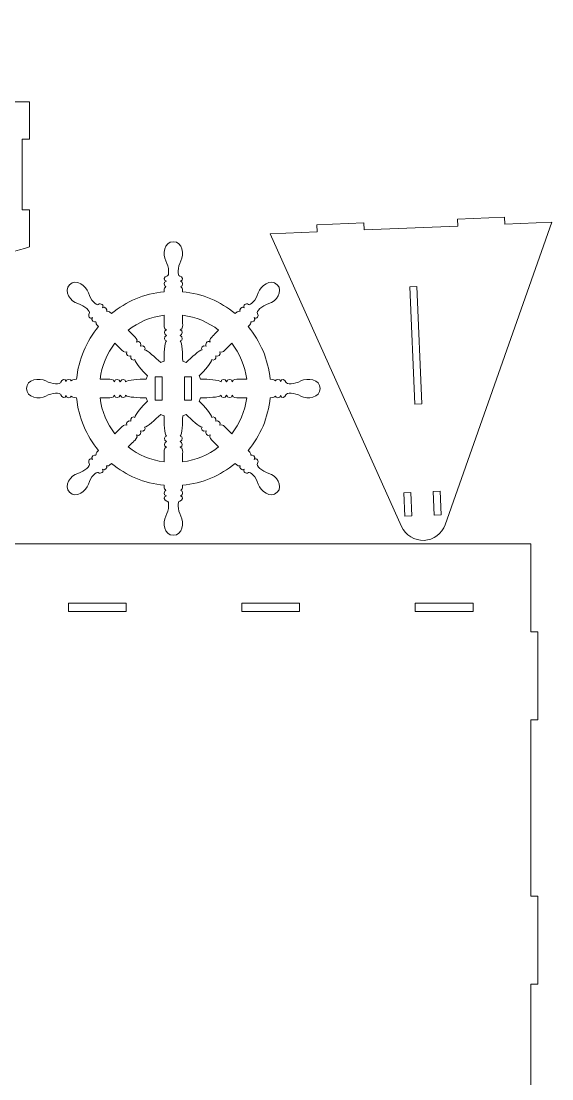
# Model space of a CAD drawing. Header units: millimetres. Extents: x -2923 to 2923, y -1165 to 1165.
# Drawn here: x 419 to 870, y -210 to 690 of the extents above; entities that cross this region are included whole.
import ezdxf

# ---------------------------------------------------------------- set-up
doc = ezdxf.new("R2010")
doc.units = ezdxf.units.MM
doc.header["$MEASUREMENT"] = 0
doc.layers.add('Camada 1', color=7, linetype='Continuous')

msp = doc.modelspace()

# ---------------------------------------------------------------- linework, layer by layer
at = {"layer": 'Camada 1', "color": 230, "lineweight": 9}
for points, knots in [([(-1281.5512, -208.6582), (-1281.5512, -208.6582), (-52.6882, -208.6582), (-52.6882, -208.6582), (-52.6882, -208.6582), (-50.813, -200.3227), (-48.9409, -192.0942), (-47.0715, -183.9712), (-47.0715, -183.9712), (-47.0715, -183.9712), (-52.7428, -182.6397), (-52.7428, -182.6397), (-52.7428, -182.6397), (-52.7428, -182.6397), (-43.6004, -143.6985), (-43.6004, -143.6985), (-43.6004, -143.6985), (-43.6004, -143.6985), (-37.9363, -145.0283), (-37.9363, -145.0283), (-37.9363, -145.0283), (-33.9067, -128.1833), (-29.8864, -111.8202), (-25.8713, -95.9232), (-25.8713, -95.9232), (-25.8713, -95.9232), (-31.5248, -94.46), (-31.5248, -94.46), (-31.5248, -94.46), (-31.5248, -94.46), (-21.5026, -55.7359), (-21.5026, -55.7359), (-21.5026, -55.7359), (-21.5026, -55.7359), (-15.8561, -57.1973), (-15.8561, -57.1973), (-15.8561, -57.1973), (-11.4046, -40.3968), (-6.9551, -24.1548), (-2.5019, -8.4498), (-2.5019, -8.4498), (-2.5019, -8.4498), (-8.1262, -6.8057), (-8.1262, -6.8057), (-8.1262, -6.8057), (-8.1262, -6.8057), (3.0967, 31.5876), (3.0967, 31.5876), (3.0967, 31.5876), (3.0967, 31.5876), (8.7138, 29.9456), (8.7138, 29.9456), (8.7138, 29.9456), (13.7465, 46.6557), (18.79, 62.7059), (23.8523, 78.1272), (23.8523, 78.1272), (23.8523, 78.1272), (18.2798, 80.0291), (18.2798, 80.0291), (18.2798, 80.0291), (18.2798, 80.0291), (31.2001, 117.8849), (31.2001, 117.8849), (31.2001, 117.8849), (31.2001, 117.8849), (36.7644, 115.9859), (36.7644, 115.9859), (36.7644, 115.9859), (42.6266, 132.5115), (48.523, 148.2407), (54.4659, 163.2203), (54.4659, 163.2203), (54.4659, 163.2203), (48.9945, 165.5052), (48.9945, 165.5052), (48.9945, 165.5052), (48.9945, 165.5052), (64.4085, 202.416), (64.4085, 202.416), (64.4085, 202.416), (64.4085, 202.416), (69.8671, 200.1365), (69.8671, 200.1365), (69.8671, 200.1365), (76.951, 216.2588), (84.1138, 231.4026), (91.3757, 245.6437), (91.3757, 245.6437), (91.3757, 245.6437), (86.1254, 248.5139), (86.1254, 248.5139), (86.1254, 248.5139), (86.1254, 248.5139), (105.3121, 283.6119), (105.3121, 283.6119), (105.3121, 283.6119), (105.3121, 283.6119), (110.5345, 280.757), (110.5345, 280.757), (110.5345, 280.757), (119.4877, 296.058), (128.6094, 310.1501), (137.9344, 323.1652), (137.9344, 323.1652), (137.9344, 323.1652), (137.7357, 322.9129), (137.7357, 322.9129), (137.7357, 322.9129), (137.7357, 322.9129), (133.0217, 326.6247), (133.0217, 326.6247), (133.0217, 326.6247), (133.0217, 326.6247), (157.7674, 358.0517), (157.7674, 358.0517), (157.7674, 358.0517), (157.7674, 358.0517), (162.422, 354.3866), (162.422, 354.3866), (162.422, 354.3866), (173.7523, 367.5426), (185.4011, 379.3832), (197.4239, 390.1184), (197.4239, 390.1184), (197.4239, 390.1184), (193.8074, 394.7), (193.8074, 394.7), (193.8074, 394.7), (193.8074, 394.7), (225.2045, 419.4835), (225.2045, 419.4835), (225.2045, 419.4835), (225.2045, 419.4835), (228.6953, 415.0611), (228.6953, 415.0611), (228.6953, 415.0611), (242.4147, 424.8085), (256.626, 433.4714), (271.3995, 441.3148), (271.3995, 441.3148), (271.3995, 441.3148), (269.1646, 446.0793), (269.1646, 446.0793), (269.1646, 446.0793), (269.1646, 446.0793), (305.3783, 463.0667), (305.3783, 463.0667), (305.3783, 463.0667), (305.3783, 463.0667), (307.517, 458.5073), (307.517, 458.5073), (307.517, 458.5073), (322.628, 464.9665), (338.3108, 470.861), (354.6283, 476.4267), (354.6283, 476.4267), (354.6283, 476.4267), (353.2236, 480.8784), (353.2236, 480.8784), (353.2236, 480.8784), (353.2236, 480.8784), (391.3697, 492.9149), (391.3697, 492.9149), (391.3697, 492.9149), (391.3697, 492.9149), (392.7363, 488.5836), (392.7363, 488.5836), (392.7363, 488.5836), (403.3999, 491.7888), (414.3222, 494.9369), (425.5178, 498.0831), (425.5178, 498.0831), (425.5178, 498.0831), (425.5178, 529.8202), (425.5178, 529.8202), (425.5178, 529.8202), (425.5178, 529.8202), (419.5178, 529.8202), (419.5178, 529.8202), (419.5178, 529.8202), (419.5178, 529.8202), (419.5178, 589.8202), (419.5178, 589.8202), (419.5178, 589.8202), (419.5178, 589.8202), (425.5178, 589.8202), (425.5178, 589.8202), (425.5178, 589.8202), (425.5178, 589.8202), (425.5178, 621.5575), (425.5178, 621.5575), (425.5178, 621.5575), (425.5178, 621.5575), (375.5178, 621.5575), (375.5178, 621.5575), (375.5178, 621.5575), (375.5178, 621.5575), (375.5178, 630.5575), (375.5178, 630.5575), (375.5178, 630.5575), (375.5178, 630.5575), (325.5178, 630.5575), (325.5178, 630.5575), (325.5178, 630.5575), (325.5178, 630.5575), (325.5178, 621.5575), (325.5178, 621.5575), (325.5178, 621.5575), (325.5178, 621.5575), (231.837, 621.5575), (231.837, 621.5575), (231.837, 621.5575), (231.837, 621.5575), (231.837, 630.5575), (231.837, 630.5575), (231.837, 630.5575), (231.837, 630.5575), (181.837, 630.5575), (181.837, 630.5575), (181.837, 630.5575), (181.837, 630.5575), (181.837, 621.5575), (181.837, 621.5575), (181.837, 621.5575), (181.837, 621.5575), (88.1561, 621.5575), (88.1561, 621.5575), (88.1561, 621.5575), (88.1561, 621.5575), (88.1561, 630.5575), (88.1561, 630.5575), (88.1561, 630.5575), (88.1561, 630.5575), (38.1561, 630.5575), (38.1561, 630.5575), (38.1561, 630.5575), (38.1561, 630.5575), (38.1561, 621.5575), (38.1561, 621.5575), (38.1561, 621.5575), (38.1561, 621.5575), (-11.8439, 621.557), (-11.8439, 621.557), (-11.8439, 621.557), (-11.8441, 577.3947), (-47.6449, 541.5942), (-91.8072, 541.5942), (-91.8072, 541.5942), (-91.8072, 541.5942), (-370.3802, 541.5942), (-370.3802, 541.5942), (-370.3802, 541.5942), (-370.3802, 541.5942), (-370.3802, 454.612), (-370.3802, 454.612), (-370.3802, 454.612), (-370.3802, 454.612), (-861.4472, 454.612), (-861.4472, 454.612), (-861.4472, 454.612), (-861.4472, 454.612), (-861.4472, 488.7603), (-861.4472, 488.7603), (-861.4472, 488.7603), (-884.8878, 488.7603), (-907.3683, 498.072), (-923.9432, 514.647), (-923.9432, 514.647), (-940.5182, 531.222), (-949.83, 553.7025), (-949.83, 577.1431), (-949.83, 577.1431), (-949.83, 577.1431), (-984.2142, 577.1431), (-984.2142, 577.1431), (-984.2142, 577.1431), (-984.2142, 577.1431), (-984.2142, 611.342), (-984.2142, 611.342), (-984.2142, 611.342), (-984.2142, 629.9071), (-991.5892, 647.7119), (-1004.7167, 660.8394), (-1004.7167, 660.8394), (-1017.8443, 673.967), (-1035.649, 681.3419), (-1054.2142, 681.342), (-1054.2142, 681.342), (-1054.2142, 681.342), (-1104.2142, 681.342), (-1104.2142, 681.342), (-1104.2142, 681.342), (-1104.2142, 681.342), (-1104.2142, 690.342), (-1104.2142, 690.342), (-1104.2142, 690.342), (-1104.2142, 690.342), (-1154.2142, 690.342), (-1154.2142, 690.342), (-1154.2142, 690.342), (-1154.2142, 690.342), (-1154.2142, 681.342), (-1154.2142, 681.342), (-1154.2142, 681.342), (-1154.2142, 681.342), (-1209.3482, 681.342), (-1209.3482, 681.342), (-1209.3482, 681.342), (-1209.3482, 681.342), (-1209.3482, 690.342), (-1209.3482, 690.342), (-1209.3482, 690.342), (-1209.3482, 690.342), (-1259.3482, 690.342), (-1259.3482, 690.342), (-1259.3482, 690.342), (-1259.3482, 690.342), (-1259.3482, 681.342), (-1259.3482, 681.342), (-1259.3482, 681.342), (-1259.3482, 681.342), (-1314.4822, 681.342), (-1314.4822, 681.342), (-1314.4822, 681.342), (-1314.4822, 681.342), (-1314.4822, 690.342), (-1314.4822, 690.342), (-1314.4822, 690.342), (-1314.4822, 690.342), (-1364.4822, 690.342), (-1364.4822, 690.342), (-1364.4822, 690.342), (-1364.4822, 690.342), (-1364.4822, 681.342), (-1364.4822, 681.342), (-1364.4822, 681.342), (-1364.4822, 681.342), (-1414.4822, 681.342), (-1414.4822, 681.342), (-1414.4822, 681.342), (-1414.4822, 681.342), (-1403.4046, 607.1753), (-1403.4046, 607.1753), (-1403.4046, 607.1753), (-1403.4046, 607.1753), (-1397.4704, 608.0616), (-1397.4704, 608.0616), (-1397.4704, 608.0616), (-1397.4704, 608.0616), (-1386.3929, 533.8949), (-1386.3929, 533.8949), (-1386.3929, 533.8949), (-1386.3929, 533.8949), (-1392.327, 533.0086), (-1392.327, 533.0086), (-1392.327, 533.0086), (-1392.327, 533.0086), (-1370.1719, 384.6753), (-1370.1719, 384.6753), (-1370.1719, 384.6753), (-1370.1719, 384.6753), (-1364.2377, 385.5616), (-1364.2377, 385.5616), (-1364.2377, 385.5616), (-1364.2377, 385.5616), (-1353.1601, 311.3949), (-1353.1601, 311.3949), (-1353.1601, 311.3949), (-1353.1601, 311.3949), (-1359.0943, 310.5086), (-1359.0943, 310.5086), (-1359.0943, 310.5086), (-1359.0943, 310.5086), (-1336.9391, 162.1752), (-1336.9391, 162.1752), (-1336.9391, 162.1752), (-1336.9391, 162.1752), (-1331.0049, 163.0616), (-1331.0049, 163.0616), (-1331.0049, 163.0616), (-1331.0049, 163.0616), (-1319.9274, 88.8949), (-1319.9274, 88.8949), (-1319.9274, 88.8949), (-1319.9274, 88.8949), (-1325.8615, 88.0085), (-1325.8615, 88.0085), (-1325.8615, 88.0085), (-1325.8615, 88.0085), (-1303.7064, -60.3248), (-1303.7064, -60.3248), (-1303.7064, -60.3248), (-1303.7064, -60.3248), (-1297.7722, -59.4385), (-1297.7722, -59.4385), (-1297.7722, -59.4385), (-1297.7722, -59.4385), (-1286.6946, -133.6051), (-1286.6946, -133.6051), (-1286.6946, -133.6051), (-1286.6946, -133.6051), (-1292.6288, -134.4915), (-1292.6288, -134.4915), (-1292.6288, -134.4915), (-1292.6288, -134.4915), (-1281.5512, -208.6582), (-1281.5512, -208.6582)], [0, 0, 0, 0, 0.00970874, 0.00970874, 0.00970874, 0.00970874, 0.01941748, 0.01941748, 0.01941748, 0.01941748, 0.02912621, 0.02912621, 0.02912621, 0.02912621, 0.03883495, 0.03883495, 0.03883495, 0.03883495, 0.04854369, 0.04854369, 0.04854369, 0.04854369, 0.05825243, 0.05825243, 0.05825243, 0.05825243, 0.06796117, 0.06796117, 0.06796117, 0.06796117, 0.0776699, 0.0776699, 0.0776699, 0.0776699, 0.08737864, 0.08737864, 0.08737864, 0.08737864, 0.09708738, 0.09708738, 0.09708738, 0.09708738, 0.10679612, 0.10679612, 0.10679612, 0.10679612, 0.11650485, 0.11650485, 0.11650485, 0.11650485, 0.12621359, 0.12621359, 0.12621359, 0.12621359, 0.13592233, 0.13592233, 0.13592233, 0.13592233, 0.14563107, 0.14563107, 0.14563107, 0.14563107, 0.15533981, 0.15533981, 0.15533981, 0.15533981, 0.16504854, 0.16504854, 0.16504854, 0.16504854, 0.17475728, 0.17475728, 0.17475728, 0.17475728, 0.18446602, 0.18446602, 0.18446602, 0.18446602, 0.19417476, 0.19417476, 0.19417476, 0.19417476, 0.2038835, 0.2038835, 0.2038835, 0.2038835, 0.21359223, 0.21359223, 0.21359223, 0.21359223, 0.22330097, 0.22330097, 0.22330097, 0.22330097, 0.23300971, 0.23300971, 0.23300971, 0.23300971, 0.24271845, 0.24271845, 0.24271845, 0.24271845, 0.25242718, 0.25242718, 0.25242718, 0.25242718, 0.26213592, 0.26213592, 0.26213592, 0.26213592, 0.27184466, 0.27184466, 0.27184466, 0.27184466, 0.2815534, 0.2815534, 0.2815534, 0.2815534, 0.29126214, 0.29126214, 0.29126214, 0.29126214, 0.30097087, 0.30097087, 0.30097087, 0.30097087, 0.31067961, 0.31067961, 0.31067961, 0.31067961, 0.32038835, 0.32038835, 0.32038835, 0.32038835, 0.33009709, 0.33009709, 0.33009709, 0.33009709, 0.33980583, 0.33980583, 0.33980583, 0.33980583, 0.34951456, 0.34951456, 0.34951456, 0.34951456, 0.3592233, 0.3592233, 0.3592233, 0.3592233, 0.36893204, 0.36893204, 0.36893204, 0.36893204, 0.37864078, 0.37864078, 0.37864078, 0.37864078, 0.38834951, 0.38834951, 0.38834951, 0.38834951, 0.39805825, 0.39805825, 0.39805825, 0.39805825, 0.40776699, 0.40776699, 0.40776699, 0.40776699, 0.41747573, 0.41747573, 0.41747573, 0.41747573, 0.42718447, 0.42718447, 0.42718447, 0.42718447, 0.4368932, 0.4368932, 0.4368932, 0.4368932, 0.44660194, 0.44660194, 0.44660194, 0.44660194, 0.45631068, 0.45631068, 0.45631068, 0.45631068, 0.46601942, 0.46601942, 0.46601942, 0.46601942, 0.47572816, 0.47572816, 0.47572816, 0.47572816, 0.48543689, 0.48543689, 0.48543689, 0.48543689, 0.49514563, 0.49514563, 0.49514563, 0.49514563, 0.50485437, 0.50485437, 0.50485437, 0.50485437, 0.51456311, 0.51456311, 0.51456311, 0.51456311, 0.52427184, 0.52427184, 0.52427184, 0.52427184, 0.53398058, 0.53398058, 0.53398058, 0.53398058, 0.54368932, 0.54368932, 0.54368932, 0.54368932, 0.55339806, 0.55339806, 0.55339806, 0.55339806, 0.5631068, 0.5631068, 0.5631068, 0.5631068, 0.57281553, 0.57281553, 0.57281553, 0.57281553, 0.58252427, 0.58252427, 0.58252427, 0.58252427, 0.59223301, 0.59223301, 0.59223301, 0.59223301, 0.60194175, 0.60194175, 0.60194175, 0.60194175, 0.61165049, 0.61165049, 0.61165049, 0.61165049, 0.62135922, 0.62135922, 0.62135922, 0.62135922, 0.63106796, 0.63106796, 0.63106796, 0.63106796, 0.6407767, 0.6407767, 0.6407767, 0.6407767, 0.65048544, 0.65048544, 0.65048544, 0.65048544, 0.66019417, 0.66019417, 0.66019417, 0.66019417, 0.66990291, 0.66990291, 0.66990291, 0.66990291, 0.67961165, 0.67961165, 0.67961165, 0.67961165, 0.68932039, 0.68932039, 0.68932039, 0.68932039, 0.69902913, 0.69902913, 0.69902913, 0.69902913, 0.70873786, 0.70873786, 0.70873786, 0.70873786, 0.7184466, 0.7184466, 0.7184466, 0.7184466, 0.72815534, 0.72815534, 0.72815534, 0.72815534, 0.73786408, 0.73786408, 0.73786408, 0.73786408, 0.74757282, 0.74757282, 0.74757282, 0.74757282, 0.75728155, 0.75728155, 0.75728155, 0.75728155, 0.76699029, 0.76699029, 0.76699029, 0.76699029, 0.77669903, 0.77669903, 0.77669903, 0.77669903, 0.78640777, 0.78640777, 0.78640777, 0.78640777, 0.7961165, 0.7961165, 0.7961165, 0.7961165, 0.80582524, 0.80582524, 0.80582524, 0.80582524, 0.81553398, 0.81553398, 0.81553398, 0.81553398, 0.82524272, 0.82524272, 0.82524272, 0.82524272, 0.83495146, 0.83495146, 0.83495146, 0.83495146, 0.84466019, 0.84466019, 0.84466019, 0.84466019, 0.85436893, 0.85436893, 0.85436893, 0.85436893, 0.86407767, 0.86407767, 0.86407767, 0.86407767, 0.87378641, 0.87378641, 0.87378641, 0.87378641, 0.88349515, 0.88349515, 0.88349515, 0.88349515, 0.89320388, 0.89320388, 0.89320388, 0.89320388, 0.90291262, 0.90291262, 0.90291262, 0.90291262, 0.91262136, 0.91262136, 0.91262136, 0.91262136, 0.9223301, 0.9223301, 0.9223301, 0.9223301, 0.93203883, 0.93203883, 0.93203883, 0.93203883, 0.94174757, 0.94174757, 0.94174757, 0.94174757, 0.95145631, 0.95145631, 0.95145631, 0.95145631, 0.96116505, 0.96116505, 0.96116505, 0.96116505, 0.97087379, 0.97087379, 0.97087379, 0.97087379, 0.98058252, 0.98058252, 0.98058252, 0.98058252, 1, 1, 1, 1]), ([(630.4888, 509.2399), (630.4888, 509.2399), (742.3815, 260.1033), (742.3815, 260.1033), (742.3815, 260.1033), (745.732, 252.6431), (753.287, 247.9744), (761.458, 248.3146), (761.458, 248.3146), (769.6291, 248.6549), (776.7697, 253.9355), (779.4884, 261.6485), (779.4884, 261.6485), (779.4884, 261.6485), (870.281, 519.2252), (870.281, 519.2252), (870.281, 519.2252), (870.281, 519.2252), (830.3156, 517.561), (830.3156, 517.561), (830.3156, 517.561), (830.3156, 517.561), (830.066, 523.5558), (830.066, 523.5558), (830.066, 523.5558), (830.066, 523.5558), (790.1006, 521.8916), (790.1006, 521.8916), (790.1006, 521.8916), (790.1006, 521.8916), (790.3503, 515.8968), (790.3503, 515.8968), (790.3503, 515.8968), (790.3503, 515.8968), (710.4195, 512.5684), (710.4195, 512.5684), (710.4195, 512.5684), (710.4195, 512.5684), (710.1699, 518.5632), (710.1699, 518.5632), (710.1699, 518.5632), (710.1699, 518.5632), (670.2045, 516.899), (670.2045, 516.899), (670.2045, 516.899), (670.2045, 516.899), (670.4542, 510.9041), (670.4542, 510.9041), (670.4542, 510.9041), (670.4542, 510.9041), (630.4888, 509.2399), (630.4888, 509.2399)], [0, 0, 0, 0, 0.07142857, 0.07142857, 0.07142857, 0.07142857, 0.14285714, 0.14285714, 0.14285714, 0.14285714, 0.21428571, 0.21428571, 0.21428571, 0.21428571, 0.28571429, 0.28571429, 0.28571429, 0.28571429, 0.35714286, 0.35714286, 0.35714286, 0.35714286, 0.42857143, 0.42857143, 0.42857143, 0.42857143, 0.5, 0.5, 0.5, 0.5, 0.57142857, 0.57142857, 0.57142857, 0.57142857, 0.64285714, 0.64285714, 0.64285714, 0.64285714, 0.71428571, 0.71428571, 0.71428571, 0.71428571, 0.78571429, 0.78571429, 0.78571429, 0.78571429, 0.85714286, 0.85714286, 0.85714286, 0.85714286, 1, 1, 1, 1]), ([(656.7421, 384.0205), (651.2917, 381.0476), (644.1734, 380.8482), (643.8622, 383.0303), (643.8622, 383.0303), (643.5307, 385.3428), (639.7329, 386.4978), (639.402, 383.5254), (639.402, 383.5254), (639.2378, 386.3318), (634.9448, 385.5064), (634.9448, 384.0205), (634.9448, 384.0205), (633.5559, 384.9042), (634.1862, 385.3046), (630.4359, 385.4439), (630.4359, 385.4439), (628.8369, 402.3871), (622.1358, 417.8419), (611.8789, 430.2512), (611.8789, 430.2512), (614.4319, 433.0004), (613.7017, 432.8368), (614.0581, 434.4447), (614.0581, 434.4447), (615.109, 433.3931), (618.7284, 435.8449), (616.8609, 437.9456), (616.8609, 437.9456), (619.1972, 436.0787), (621.0646, 439.5814), (619.6632, 441.4487), (619.6632, 441.4487), (618.3409, 443.212), (623.517, 448.106), (629.4701, 449.8555), (629.4701, 449.8555), (635.4257, 451.6074), (642.0805, 460.3652), (636.4766, 465.9685), (636.4766, 465.9685), (630.8715, 471.5742), (622.1143, 464.9175), (620.3636, 458.9644), (620.3636, 458.9644), (618.6117, 453.0094), (613.7184, 447.8334), (611.9569, 449.155), (611.9569, 449.155), (610.0883, 450.5577), (606.5857, 448.688), (608.4536, 446.3528), (608.4536, 446.3528), (606.3518, 448.2214), (603.9001, 444.6009), (604.9516, 443.5512), (604.9516, 443.5512), (603.3443, 443.1947), (603.5085, 443.9243), (600.7587, 441.3732), (600.7587, 441.3732), (588.3489, 451.6288), (572.894, 458.33), (555.9521, 459.9296), (555.9521, 459.9296), (555.8116, 463.6804), (555.4117, 463.0478), (554.5286, 464.4368), (554.5286, 464.4368), (556.0145, 464.4368), (556.8399, 468.7297), (554.0323, 468.8963), (554.0323, 468.8963), (557.0047, 469.2248), (555.8485, 473.025), (553.5372, 473.354), (553.5372, 473.354), (551.3556, 473.6653), (551.5556, 480.7854), (554.5286, 486.2334), (554.5286, 486.2334), (557.501, 491.6837), (556.0145, 502.582), (548.088, 502.582), (548.088, 502.582), (540.1623, 502.582), (538.6758, 491.6837), (541.6488, 486.2334), (541.6488, 486.2334), (544.6205, 480.7854), (544.8199, 473.6653), (542.639, 473.354), (542.639, 473.354), (540.3271, 473.025), (539.1715, 469.2248), (542.1439, 468.8963), (542.1439, 468.8963), (539.3374, 468.7297), (540.1623, 464.4368), (541.6488, 464.4368), (541.6488, 464.4368), (540.7651, 463.0478), (540.364, 463.6804), (540.2247, 459.9296), (540.2247, 459.9296), (523.2828, 458.33), (507.8279, 451.6288), (495.4187, 441.3732), (495.4187, 441.3732), (492.6683, 443.9243), (492.8313, 443.1947), (491.2252, 443.5512), (491.2252, 443.5512), (492.2767, 444.6009), (489.8238, 448.2214), (487.7237, 446.3528), (487.7237, 446.3528), (489.5905, 448.688), (486.0873, 450.5577), (484.2199, 449.155), (484.2199, 449.155), (482.4578, 447.8334), (477.5645, 453.0094), (475.8132, 458.9644), (475.8132, 458.9644), (474.0619, 464.9175), (465.3047, 471.5742), (459.7008, 465.9685), (459.7008, 465.9685), (454.0957, 460.3652), (460.7511, 451.6074), (466.706, 449.8555), (466.706, 449.8555), (472.6604, 448.106), (477.8347, 443.212), (476.5136, 441.4487), (476.5136, 441.4487), (475.1122, 439.5814), (476.9801, 436.0787), (479.3159, 437.9456), (479.3159, 437.9456), (477.4472, 435.8449), (481.0666, 433.3931), (482.1187, 434.4447), (482.1187, 434.4447), (482.4751, 432.8368), (481.7455, 433.0004), (484.2966, 430.2512), (484.2966, 430.2512), (474.0404, 417.8407), (467.3381, 402.3871), (465.7391, 385.4439), (465.7391, 385.4439), (461.9894, 385.3046), (462.6209, 384.9042), (461.2319, 384.0205), (461.2319, 384.0205), (461.2319, 385.5064), (456.939, 386.3318), (456.773, 383.5254), (456.773, 383.5254), (456.4427, 386.4978), (452.6461, 385.3428), (452.3158, 383.0303), (452.3158, 383.0303), (452.0046, 380.8482), (444.8845, 381.0476), (439.4353, 384.0205), (439.4353, 384.0205), (433.9874, 386.9929), (423.0884, 385.5064), (423.0884, 377.5801), (423.0884, 377.5801), (423.0884, 369.6548), (433.9874, 368.1682), (439.4353, 371.1412), (439.4353, 371.1412), (444.8845, 374.1136), (452.0046, 374.3131), (452.3158, 372.1333), (452.3158, 372.1333), (452.6461, 369.8207), (456.4427, 368.6627), (456.773, 371.6351), (456.773, 371.6351), (456.939, 368.8288), (461.2319, 369.6548), (461.2319, 371.1412), (461.2319, 371.1412), (462.6209, 370.2575), (461.9894, 369.8559), (465.7391, 369.716), (465.7391, 369.716), (467.3381, 352.7764), (474.041, 337.3228), (484.2978, 324.913), (484.2978, 324.913), (481.7455, 322.162), (482.4751, 322.3238), (482.1187, 320.7188), (482.1187, 320.7188), (481.0666, 321.7704), (477.4472, 319.3186), (479.3159, 317.215), (479.3159, 317.215), (476.9801, 319.0848), (475.1122, 315.5791), (476.5136, 313.7136), (476.5136, 313.7136), (477.8347, 311.9503), (472.6604, 307.0569), (466.706, 305.3063), (466.706, 305.3063), (460.7511, 303.5573), (454.0957, 294.7989), (459.7008, 289.192), (459.7008, 289.192), (465.3047, 283.5894), (474.0619, 290.2442), (475.8132, 296.1991), (475.8132, 296.1991), (477.5645, 302.1529), (482.4578, 307.3295), (484.2199, 306.0073), (484.2199, 306.0073), (486.0873, 304.6046), (489.5905, 306.4726), (487.7237, 308.8095), (487.7237, 308.8095), (489.8238, 306.9421), (492.2767, 310.5602), (491.2252, 311.6123), (491.2252, 311.6123), (492.8313, 311.9688), (492.6683, 311.2386), (495.4187, 313.7891), (495.4187, 313.7891), (507.8279, 303.5329), (523.2828, 296.8311), (540.2247, 295.2315), (540.2247, 295.2315), (540.364, 291.4819), (540.7651, 292.1133), (541.6488, 290.7273), (541.6488, 290.7273), (540.1623, 290.7273), (539.3374, 286.4308), (542.1439, 286.2684), (542.1439, 286.2684), (539.1715, 285.9363), (540.3271, 282.1373), (542.639, 281.8095), (542.639, 281.8095), (544.8199, 281.4982), (544.6205, 274.3781), (541.6488, 268.9289), (541.6488, 268.9289), (538.6758, 263.4798), (540.1623, 252.5809), (548.088, 252.5809), (548.088, 252.5809), (556.0145, 252.5809), (557.501, 263.4798), (554.5286, 268.9289), (554.5286, 268.9289), (551.5556, 274.3781), (551.3556, 281.4982), (553.5372, 281.8095), (553.5372, 281.8095), (555.8485, 282.1373), (557.0047, 285.9363), (554.0323, 286.2684), (554.0323, 286.2684), (556.8399, 286.4308), (556.0145, 290.7273), (554.5286, 290.7273), (554.5286, 290.7273), (555.4117, 292.1133), (555.8116, 291.4819), (555.9521, 295.2315), (555.9521, 295.2315), (572.894, 296.8311), (588.3489, 303.5329), (600.7587, 313.7891), (600.7587, 313.7891), (603.5085, 311.2386), (603.3443, 311.9688), (604.9516, 311.6123), (604.9516, 311.6123), (603.9001, 310.5602), (606.3518, 306.9421), (608.4536, 308.8095), (608.4536, 308.8095), (606.5857, 306.4726), (610.0883, 304.6046), (611.9569, 306.0073), (611.9569, 306.0073), (613.7184, 307.3295), (618.6117, 302.1529), (620.3636, 296.1991), (620.3636, 296.1991), (622.1143, 290.2442), (630.8715, 283.5894), (636.4766, 289.192), (636.4766, 289.192), (642.0805, 294.7989), (635.4257, 303.5573), (629.4701, 305.3063), (629.4701, 305.3063), (623.517, 307.0569), (618.3409, 311.9503), (619.6632, 313.7136), (619.6632, 313.7136), (621.0646, 315.5791), (619.1972, 319.0848), (616.8609, 317.215), (616.8609, 317.215), (618.7284, 319.3186), (615.109, 321.7704), (614.0581, 320.7188), (614.0581, 320.7188), (613.7017, 322.3238), (614.4319, 322.162), (611.8789, 324.913), (611.8789, 324.913), (622.1358, 337.3204), (628.8369, 352.7764), (630.4359, 369.716), (630.4359, 369.716), (634.1862, 369.8559), (633.5559, 370.2575), (634.9448, 371.1412), (634.9448, 371.1412), (634.9448, 369.6548), (639.2378, 368.8288), (639.402, 371.6351), (639.402, 371.6351), (639.7329, 368.6627), (643.5307, 369.8207), (643.8622, 372.1333), (643.8622, 372.1333), (644.1734, 374.3131), (651.2917, 374.1136), (656.7421, 371.1412), (656.7421, 371.1412), (662.19, 368.1682), (673.0883, 369.6548), (673.0883, 377.5801), (673.0883, 377.5801), (673.0883, 385.5064), (662.19, 386.9929), (656.7421, 384.0205)], [0, 0, 0, 0, 0.01123596, 0.01123596, 0.01123596, 0.01123596, 0.02247191, 0.02247191, 0.02247191, 0.02247191, 0.03370787, 0.03370787, 0.03370787, 0.03370787, 0.04494382, 0.04494382, 0.04494382, 0.04494382, 0.05617978, 0.05617978, 0.05617978, 0.05617978, 0.06741573, 0.06741573, 0.06741573, 0.06741573, 0.07865169, 0.07865169, 0.07865169, 0.07865169, 0.08988764, 0.08988764, 0.08988764, 0.08988764, 0.1011236, 0.1011236, 0.1011236, 0.1011236, 0.11235955, 0.11235955, 0.11235955, 0.11235955, 0.12359551, 0.12359551, 0.12359551, 0.12359551, 0.13483146, 0.13483146, 0.13483146, 0.13483146, 0.14606742, 0.14606742, 0.14606742, 0.14606742, 0.15730337, 0.15730337, 0.15730337, 0.15730337, 0.16853933, 0.16853933, 0.16853933, 0.16853933, 0.17977528, 0.17977528, 0.17977528, 0.17977528, 0.19101124, 0.19101124, 0.19101124, 0.19101124, 0.20224719, 0.20224719, 0.20224719, 0.20224719, 0.21348315, 0.21348315, 0.21348315, 0.21348315, 0.2247191, 0.2247191, 0.2247191, 0.2247191, 0.23595506, 0.23595506, 0.23595506, 0.23595506, 0.24719101, 0.24719101, 0.24719101, 0.24719101, 0.25842697, 0.25842697, 0.25842697, 0.25842697, 0.26966292, 0.26966292, 0.26966292, 0.26966292, 0.28089888, 0.28089888, 0.28089888, 0.28089888, 0.29213483, 0.29213483, 0.29213483, 0.29213483, 0.30337079, 0.30337079, 0.30337079, 0.30337079, 0.31460674, 0.31460674, 0.31460674, 0.31460674, 0.3258427, 0.3258427, 0.3258427, 0.3258427, 0.33707865, 0.33707865, 0.33707865, 0.33707865, 0.34831461, 0.34831461, 0.34831461, 0.34831461, 0.35955056, 0.35955056, 0.35955056, 0.35955056, 0.37078652, 0.37078652, 0.37078652, 0.37078652, 0.38202247, 0.38202247, 0.38202247, 0.38202247, 0.39325843, 0.39325843, 0.39325843, 0.39325843, 0.40449438, 0.40449438, 0.40449438, 0.40449438, 0.41573034, 0.41573034, 0.41573034, 0.41573034, 0.42696629, 0.42696629, 0.42696629, 0.42696629, 0.43820225, 0.43820225, 0.43820225, 0.43820225, 0.4494382, 0.4494382, 0.4494382, 0.4494382, 0.46067416, 0.46067416, 0.46067416, 0.46067416, 0.47191011, 0.47191011, 0.47191011, 0.47191011, 0.48314607, 0.48314607, 0.48314607, 0.48314607, 0.49438202, 0.49438202, 0.49438202, 0.49438202, 0.50561798, 0.50561798, 0.50561798, 0.50561798, 0.51685393, 0.51685393, 0.51685393, 0.51685393, 0.52808989, 0.52808989, 0.52808989, 0.52808989, 0.53932584, 0.53932584, 0.53932584, 0.53932584, 0.5505618, 0.5505618, 0.5505618, 0.5505618, 0.56179775, 0.56179775, 0.56179775, 0.56179775, 0.57303371, 0.57303371, 0.57303371, 0.57303371, 0.58426966, 0.58426966, 0.58426966, 0.58426966, 0.59550562, 0.59550562, 0.59550562, 0.59550562, 0.60674157, 0.60674157, 0.60674157, 0.60674157, 0.61797753, 0.61797753, 0.61797753, 0.61797753, 0.62921348, 0.62921348, 0.62921348, 0.62921348, 0.64044944, 0.64044944, 0.64044944, 0.64044944, 0.65168539, 0.65168539, 0.65168539, 0.65168539, 0.66292135, 0.66292135, 0.66292135, 0.66292135, 0.6741573, 0.6741573, 0.6741573, 0.6741573, 0.68539326, 0.68539326, 0.68539326, 0.68539326, 0.69662921, 0.69662921, 0.69662921, 0.69662921, 0.70786517, 0.70786517, 0.70786517, 0.70786517, 0.71910112, 0.71910112, 0.71910112, 0.71910112, 0.73033708, 0.73033708, 0.73033708, 0.73033708, 0.74157303, 0.74157303, 0.74157303, 0.74157303, 0.75280899, 0.75280899, 0.75280899, 0.75280899, 0.76404494, 0.76404494, 0.76404494, 0.76404494, 0.7752809, 0.7752809, 0.7752809, 0.7752809, 0.78651685, 0.78651685, 0.78651685, 0.78651685, 0.79775281, 0.79775281, 0.79775281, 0.79775281, 0.80898876, 0.80898876, 0.80898876, 0.80898876, 0.82022472, 0.82022472, 0.82022472, 0.82022472, 0.83146067, 0.83146067, 0.83146067, 0.83146067, 0.84269663, 0.84269663, 0.84269663, 0.84269663, 0.85393258, 0.85393258, 0.85393258, 0.85393258, 0.86516854, 0.86516854, 0.86516854, 0.86516854, 0.87640449, 0.87640449, 0.87640449, 0.87640449, 0.88764045, 0.88764045, 0.88764045, 0.88764045, 0.8988764, 0.8988764, 0.8988764, 0.8988764, 0.91011236, 0.91011236, 0.91011236, 0.91011236, 0.92134831, 0.92134831, 0.92134831, 0.92134831, 0.93258427, 0.93258427, 0.93258427, 0.93258427, 0.94382022, 0.94382022, 0.94382022, 0.94382022, 0.95505618, 0.95505618, 0.95505618, 0.95505618, 0.96629213, 0.96629213, 0.96629213, 0.96629213, 0.97752809, 0.97752809, 0.97752809, 0.97752809, 1, 1, 1, 1]), ([(753.6283, 364.2376), (753.6283, 364.2376), (749.4678, 464.151), (749.4678, 464.151), (749.4678, 464.151), (749.4678, 464.151), (755.4626, 464.4007), (755.4626, 464.4007), (755.4626, 464.4007), (755.4626, 464.4007), (759.6231, 364.4873), (759.6231, 364.4873), (759.6231, 364.4873), (759.6231, 364.4873), (753.6283, 364.2376), (753.6283, 364.2376)], [0, 0, 0, 0, 0.2, 0.2, 0.2, 0.2, 0.4, 0.4, 0.4, 0.4, 0.6, 0.6, 0.6, 0.6, 1, 1, 1, 1]), ([(540.1623, 439.9944), (540.1623, 436.3239), (540.1623, 433.317), (540.1623, 432.898), (540.1623, 432.898), (540.1623, 431.7418), (539.8314, 428.1088), (542.3088, 427.6137), (542.3088, 427.6137), (539.1715, 427.1187), (540.4914, 423.1548), (542.3088, 422.8257), (542.3088, 422.8257), (539.5023, 421.6689), (540.1623, 417.8729), (542.3088, 418.2019), (542.3088, 418.2019), (540.5294, 416.4226), (540.1992, 407.1495), (540.1527, 400.7821), (540.1527, 400.7821), (539.1703, 400.4447), (538.2146, 400.0513), (537.2922, 399.5991), (537.2922, 399.5991), (532.7565, 404.0694), (525.9672, 410.3909), (523.4518, 410.3909), (523.4518, 410.3909), (525.2037, 411.6763), (522.9853, 414.8284), (520.183, 413.6585), (520.183, 413.6585), (521.2334, 415.1771), (519.3647, 418.9143), (516.7964, 417.0463), (516.7964, 417.0463), (518.1972, 419.1469), (515.395, 421.4832), (514.5767, 422.3009), (514.5767, 422.3009), (514.2828, 422.596), (512.1566, 424.7211), (509.5656, 427.3144), (509.5656, 427.3144), (518.2478, 434.0531), (528.7105, 438.5584), (540.1623, 439.9944)], [0, 0, 0, 0, 0.07692308, 0.07692308, 0.07692308, 0.07692308, 0.15384615, 0.15384615, 0.15384615, 0.15384615, 0.23076923, 0.23076923, 0.23076923, 0.23076923, 0.30769231, 0.30769231, 0.30769231, 0.30769231, 0.38461538, 0.38461538, 0.38461538, 0.38461538, 0.46153846, 0.46153846, 0.46153846, 0.46153846, 0.53846154, 0.53846154, 0.53846154, 0.53846154, 0.61538462, 0.61538462, 0.61538462, 0.61538462, 0.69230769, 0.69230769, 0.69230769, 0.69230769, 0.76923077, 0.76923077, 0.76923077, 0.76923077, 0.84615385, 0.84615385, 0.84615385, 0.84615385, 1, 1, 1, 1]), ([(553.868, 422.8257), (555.6848, 423.1548), (557.0047, 427.1187), (553.868, 427.6137), (553.868, 427.6137), (556.3448, 428.1088), (556.0145, 431.7418), (556.0145, 432.898), (556.0145, 432.898), (556.0145, 433.317), (556.0145, 436.3239), (556.0145, 439.9944), (556.0145, 439.9944), (567.4656, 438.5584), (577.9284, 434.0531), (586.6118, 427.3144), (586.6118, 427.3144), (584.019, 424.7211), (581.894, 422.596), (581.5989, 422.3009), (581.5989, 422.3009), (580.7812, 421.4832), (577.9784, 419.1469), (579.3798, 417.0463), (579.3798, 417.0463), (576.812, 418.9143), (574.9422, 415.1771), (575.9938, 413.6585), (575.9938, 413.6585), (573.1915, 414.8284), (570.9731, 411.6763), (572.7244, 410.3909), (572.7244, 410.3909), (570.2084, 410.3909), (563.4209, 404.0694), (558.8846, 399.5991), (558.8846, 399.5991), (557.9622, 400.0513), (557.0059, 400.4447), (556.0217, 400.7821), (556.0217, 400.7821), (555.9776, 407.1495), (555.648, 416.4226), (553.868, 418.2019), (553.868, 418.2019), (556.0145, 417.8729), (556.6745, 421.6689), (553.868, 422.8257)], [0, 0, 0, 0, 0.07692308, 0.07692308, 0.07692308, 0.07692308, 0.15384615, 0.15384615, 0.15384615, 0.15384615, 0.23076923, 0.23076923, 0.23076923, 0.23076923, 0.30769231, 0.30769231, 0.30769231, 0.30769231, 0.38461538, 0.38461538, 0.38461538, 0.38461538, 0.46153846, 0.46153846, 0.46153846, 0.46153846, 0.53846154, 0.53846154, 0.53846154, 0.53846154, 0.61538462, 0.61538462, 0.61538462, 0.61538462, 0.69230769, 0.69230769, 0.69230769, 0.69230769, 0.76923077, 0.76923077, 0.76923077, 0.76923077, 0.84615385, 0.84615385, 0.84615385, 0.84615385, 1, 1, 1, 1]), ([(498.3555, 416.1042), (500.9476, 413.5133), (503.0739, 411.387), (503.369, 411.0919), (503.369, 411.0919), (504.186, 410.2737), (506.5211, 407.4702), (508.6224, 408.8729), (508.6224, 408.8729), (506.755, 406.3039), (510.4922, 404.4365), (512.009, 405.4862), (512.009, 405.4862), (510.8415, 402.6846), (513.9935, 400.4662), (515.2778, 402.218), (515.2778, 402.218), (515.2778, 399.7026), (521.5993, 392.9134), (526.0707, 388.3771), (526.0707, 388.3771), (525.6191, 387.4529), (525.224, 386.4978), (524.8877, 385.5159), (524.8877, 385.5159), (518.5192, 385.4707), (509.2466, 385.1399), (507.4673, 383.3599), (507.4673, 383.3599), (507.797, 385.5064), (504.0004, 386.1669), (502.8442, 383.3599), (502.8442, 383.3599), (502.515, 385.1779), (498.5512, 386.4978), (498.055, 383.3599), (498.055, 383.3599), (497.5593, 385.8379), (493.9275, 385.5064), (492.7707, 385.5064), (492.7707, 385.5064), (492.3534, 385.5064), (489.3442, 385.5064), (485.6737, 385.5064), (485.6737, 385.5064), (487.1096, 396.9599), (491.6167, 407.4215), (498.3555, 416.1042)], [0, 0, 0, 0, 0.07692308, 0.07692308, 0.07692308, 0.07692308, 0.15384615, 0.15384615, 0.15384615, 0.15384615, 0.23076923, 0.23076923, 0.23076923, 0.23076923, 0.30769231, 0.30769231, 0.30769231, 0.30769231, 0.38461538, 0.38461538, 0.38461538, 0.38461538, 0.46153846, 0.46153846, 0.46153846, 0.46153846, 0.53846154, 0.53846154, 0.53846154, 0.53846154, 0.61538462, 0.61538462, 0.61538462, 0.61538462, 0.69230769, 0.69230769, 0.69230769, 0.69230769, 0.76923077, 0.76923077, 0.76923077, 0.76923077, 0.84615385, 0.84615385, 0.84615385, 0.84615385, 1, 1, 1, 1]), ([(603.4049, 385.5064), (602.2499, 385.5064), (598.6169, 385.8379), (598.1206, 383.3599), (598.1206, 383.3599), (597.6256, 386.4978), (593.6618, 385.1779), (593.332, 383.3599), (593.332, 383.3599), (592.1758, 386.1669), (588.3786, 385.5064), (588.7089, 383.3599), (588.7089, 383.3599), (586.9301, 385.1399), (577.6576, 385.4707), (571.2891, 385.5159), (571.2891, 385.5159), (570.9528, 386.4978), (570.5583, 387.4553), (570.106, 388.3771), (570.106, 388.3771), (574.5763, 392.9134), (580.899, 399.7026), (580.899, 402.218), (580.899, 402.218), (582.182, 400.4662), (585.3353, 402.6846), (584.1666, 405.4862), (584.1666, 405.4862), (585.6846, 404.4365), (589.4224, 406.3039), (587.5532, 408.8729), (587.5532, 408.8729), (589.6551, 407.4702), (591.9902, 410.2737), (592.8083, 411.0919), (592.8083, 411.0919), (593.1035, 411.387), (595.2292, 413.5109), (597.8207, 416.1042), (597.8207, 416.1042), (604.5595, 407.4215), (609.0654, 396.9599), (610.5013, 385.5064), (610.5013, 385.5064), (606.8308, 385.5064), (603.8233, 385.5064), (603.4049, 385.5064)], [0, 0, 0, 0, 0.07692308, 0.07692308, 0.07692308, 0.07692308, 0.15384615, 0.15384615, 0.15384615, 0.15384615, 0.23076923, 0.23076923, 0.23076923, 0.23076923, 0.30769231, 0.30769231, 0.30769231, 0.30769231, 0.38461538, 0.38461538, 0.38461538, 0.38461538, 0.46153846, 0.46153846, 0.46153846, 0.46153846, 0.53846154, 0.53846154, 0.53846154, 0.53846154, 0.61538462, 0.61538462, 0.61538462, 0.61538462, 0.69230769, 0.69230769, 0.69230769, 0.69230769, 0.76923077, 0.76923077, 0.76923077, 0.76923077, 0.84615385, 0.84615385, 0.84615385, 0.84615385, 1, 1, 1, 1]), ([(532.5884, 387.5814), (532.5884, 387.5814), (538.5884, 387.5814), (538.5884, 387.5814), (538.5884, 387.5814), (538.5884, 387.5814), (538.5884, 367.5815), (538.5884, 367.5815), (538.5884, 367.5815), (538.5884, 367.5815), (532.5884, 367.5815), (532.5884, 367.5815), (532.5884, 367.5815), (532.5884, 367.5815), (532.5884, 387.5814), (532.5884, 387.5814)], [0, 0, 0, 0, 0.2, 0.2, 0.2, 0.2, 0.4, 0.4, 0.4, 0.4, 0.6, 0.6, 0.6, 0.6, 1, 1, 1, 1]), ([(557.5883, 387.5814), (557.5883, 387.5814), (563.5883, 387.5814), (563.5883, 387.5814), (563.5883, 387.5814), (563.5883, 387.5814), (563.5883, 367.5815), (563.5883, 367.5815), (563.5883, 367.5815), (563.5883, 367.5815), (557.5883, 367.5815), (557.5883, 367.5815), (557.5883, 367.5815), (557.5883, 367.5815), (557.5883, 387.5814), (557.5883, 387.5814)], [0, 0, 0, 0, 0.2, 0.2, 0.2, 0.2, 0.4, 0.4, 0.4, 0.4, 0.6, 0.6, 0.6, 0.6, 1, 1, 1, 1]), ([(508.6224, 346.2894), (506.5211, 347.6897), (504.186, 344.8875), (503.369, 344.0716), (503.369, 344.0716), (503.0739, 343.7764), (500.9476, 341.6502), (498.3567, 339.0592), (498.3567, 339.0592), (491.6167, 347.7432), (487.1102, 358.2048), (485.6737, 369.6548), (485.6737, 369.6548), (489.3442, 369.6548), (492.3534, 369.6548), (492.7707, 369.6548), (492.7707, 369.6548), (493.9275, 369.6548), (497.5593, 369.3268), (498.055, 371.8012), (498.055, 371.8012), (498.5512, 368.6627), (502.515, 369.9868), (502.8442, 371.8012), (502.8442, 371.8012), (504.0004, 368.9948), (507.797, 369.6548), (507.4673, 371.8012), (507.4673, 371.8012), (509.2466, 370.0219), (518.5192, 369.694), (524.8877, 369.6464), (524.8877, 369.6464), (525.224, 368.6627), (525.6191, 367.7071), (526.0707, 366.7864), (526.0707, 366.7864), (521.6005, 362.2502), (515.2778, 355.462), (515.2778, 352.9443), (515.2778, 352.9443), (513.9935, 354.6974), (510.8415, 352.4789), (512.009, 349.6767), (512.009, 349.6767), (510.4922, 350.7264), (506.755, 348.8584), (508.6224, 346.2894)], [0, 0, 0, 0, 0.07692308, 0.07692308, 0.07692308, 0.07692308, 0.15384615, 0.15384615, 0.15384615, 0.15384615, 0.23076923, 0.23076923, 0.23076923, 0.23076923, 0.30769231, 0.30769231, 0.30769231, 0.30769231, 0.38461538, 0.38461538, 0.38461538, 0.38461538, 0.46153846, 0.46153846, 0.46153846, 0.46153846, 0.53846154, 0.53846154, 0.53846154, 0.53846154, 0.61538462, 0.61538462, 0.61538462, 0.61538462, 0.69230769, 0.69230769, 0.69230769, 0.69230769, 0.76923077, 0.76923077, 0.76923077, 0.76923077, 0.84615385, 0.84615385, 0.84615385, 0.84615385, 1, 1, 1, 1]), ([(597.8207, 339.0592), (595.2292, 341.6502), (593.1035, 343.7764), (592.8083, 344.0716), (592.8083, 344.0716), (591.9902, 344.8875), (589.6551, 347.6897), (587.5532, 346.2894), (587.5532, 346.2894), (589.4224, 348.8584), (585.6846, 350.7264), (584.1666, 349.6767), (584.1666, 349.6767), (585.3353, 352.4789), (582.182, 354.6974), (580.899, 352.9443), (580.899, 352.9443), (580.899, 355.462), (574.5763, 362.2502), (570.106, 366.7846), (570.106, 366.7846), (570.5583, 367.7071), (570.9516, 368.6627), (571.2879, 369.6464), (571.2879, 369.6464), (577.6576, 369.694), (586.9301, 370.0219), (588.7089, 371.8012), (588.7089, 371.8012), (588.3786, 369.6548), (592.1758, 368.9948), (593.332, 371.8012), (593.332, 371.8012), (593.6618, 369.9868), (597.6256, 368.6627), (598.1206, 371.8012), (598.1206, 371.8012), (598.6169, 369.3268), (602.2499, 369.6548), (603.4049, 369.6548), (603.4049, 369.6548), (603.8233, 369.6548), (606.8308, 369.6548), (610.5013, 369.6548), (610.5013, 369.6548), (609.0654, 358.2048), (604.5583, 347.7432), (597.8207, 339.0592)], [0, 0, 0, 0, 0.07692308, 0.07692308, 0.07692308, 0.07692308, 0.15384615, 0.15384615, 0.15384615, 0.15384615, 0.23076923, 0.23076923, 0.23076923, 0.23076923, 0.30769231, 0.30769231, 0.30769231, 0.30769231, 0.38461538, 0.38461538, 0.38461538, 0.38461538, 0.46153846, 0.46153846, 0.46153846, 0.46153846, 0.53846154, 0.53846154, 0.53846154, 0.53846154, 0.61538462, 0.61538462, 0.61538462, 0.61538462, 0.69230769, 0.69230769, 0.69230769, 0.69230769, 0.76923077, 0.76923077, 0.76923077, 0.76923077, 0.84615385, 0.84615385, 0.84615385, 0.84615385, 1, 1, 1, 1]), ([(542.3088, 332.3366), (540.4914, 332.0087), (539.1715, 328.0437), (542.3088, 327.5474), (542.3088, 327.5474), (539.8314, 327.0535), (540.1623, 323.4205), (540.1623, 322.2643), (540.1623, 322.2643), (540.1623, 321.8465), (540.1623, 318.8366), (540.1623, 315.1668), (540.1623, 315.1668), (528.7105, 316.6062), (518.249, 321.1122), (509.5656, 327.8491), (509.5656, 327.8491), (512.1578, 330.4401), (514.2828, 332.5663), (514.5767, 332.8615), (514.5767, 332.8615), (515.395, 333.6797), (518.1972, 336.0148), (516.7964, 338.1137), (516.7964, 338.1137), (519.3647, 336.2481), (521.2334, 339.9834), (520.183, 341.5026), (520.183, 341.5026), (522.9853, 340.3363), (525.2037, 343.4872), (523.4518, 344.7726), (523.4518, 344.7726), (525.9672, 344.7726), (532.7565, 351.0929), (537.2922, 355.5644), (537.2922, 355.5644), (538.2146, 355.1116), (539.1703, 354.72), (540.1527, 354.3814), (540.1527, 354.3814), (540.1992, 348.0117), (540.5294, 338.7391), (542.3088, 336.9598), (542.3088, 336.9598), (540.1623, 337.2918), (539.5023, 333.4929), (542.3088, 332.3366)], [0, 0, 0, 0, 0.07692308, 0.07692308, 0.07692308, 0.07692308, 0.15384615, 0.15384615, 0.15384615, 0.15384615, 0.23076923, 0.23076923, 0.23076923, 0.23076923, 0.30769231, 0.30769231, 0.30769231, 0.30769231, 0.38461538, 0.38461538, 0.38461538, 0.38461538, 0.46153846, 0.46153846, 0.46153846, 0.46153846, 0.53846154, 0.53846154, 0.53846154, 0.53846154, 0.61538462, 0.61538462, 0.61538462, 0.61538462, 0.69230769, 0.69230769, 0.69230769, 0.69230769, 0.76923077, 0.76923077, 0.76923077, 0.76923077, 0.84615385, 0.84615385, 0.84615385, 0.84615385, 1, 1, 1, 1]), ([(556.0145, 315.1668), (556.0145, 318.8366), (556.0145, 321.8465), (556.0145, 322.2643), (556.0145, 322.2643), (556.0145, 323.4205), (556.3448, 327.0535), (553.868, 327.5474), (553.868, 327.5474), (557.0047, 328.0437), (555.6848, 332.0087), (553.868, 332.3366), (553.868, 332.3366), (556.6745, 333.4929), (556.0145, 337.2918), (553.868, 336.9598), (553.868, 336.9598), (555.648, 338.7391), (555.9776, 348.0117), (556.0217, 354.3814), (556.0217, 354.3814), (557.0059, 354.7176), (557.9622, 355.1116), (558.8846, 355.5644), (558.8846, 355.5644), (563.4209, 351.0929), (570.2084, 344.7726), (572.725, 344.7726), (572.725, 344.7726), (570.9731, 343.4872), (573.1915, 340.3363), (575.9938, 341.5026), (575.9938, 341.5026), (574.9422, 339.9834), (576.812, 336.2481), (579.3798, 338.1137), (579.3798, 338.1137), (577.9784, 336.0148), (580.7812, 333.6797), (581.5989, 332.8615), (581.5989, 332.8615), (581.894, 332.5663), (584.019, 330.4401), (586.6106, 327.8491), (586.6106, 327.8491), (577.9284, 321.1104), (567.4656, 316.6062), (556.0145, 315.1668)], [0, 0, 0, 0, 0.07692308, 0.07692308, 0.07692308, 0.07692308, 0.15384615, 0.15384615, 0.15384615, 0.15384615, 0.23076923, 0.23076923, 0.23076923, 0.23076923, 0.30769231, 0.30769231, 0.30769231, 0.30769231, 0.38461538, 0.38461538, 0.38461538, 0.38461538, 0.46153846, 0.46153846, 0.46153846, 0.46153846, 0.53846154, 0.53846154, 0.53846154, 0.53846154, 0.61538462, 0.61538462, 0.61538462, 0.61538462, 0.69230769, 0.69230769, 0.69230769, 0.69230769, 0.76923077, 0.76923077, 0.76923077, 0.76923077, 0.84615385, 0.84615385, 0.84615385, 0.84615385, 1, 1, 1, 1]), ([(745.0916, 268.7998), (745.0916, 268.7998), (744.2595, 288.7825), (744.2595, 288.7825), (744.2595, 288.7825), (744.2595, 288.7825), (750.2543, 289.0321), (750.2543, 289.0321), (750.2543, 289.0321), (750.2543, 289.0321), (751.0864, 269.0494), (751.0864, 269.0494), (751.0864, 269.0494), (751.0864, 269.0494), (745.0916, 268.7998), (745.0916, 268.7998)], [0, 0, 0, 0, 0.2, 0.2, 0.2, 0.2, 0.4, 0.4, 0.4, 0.4, 0.6, 0.6, 0.6, 0.6, 1, 1, 1, 1]), ([(769.2378, 289.8226), (769.2378, 289.8226), (775.2326, 290.0723), (775.2326, 290.0723), (775.2326, 290.0723), (775.2326, 290.0723), (776.0647, 270.0896), (776.0647, 270.0896), (776.0647, 270.0896), (776.0647, 270.0896), (770.0699, 269.8399), (770.0699, 269.8399), (770.0699, 269.8399), (770.0699, 269.8399), (769.2378, 289.8226), (769.2378, 289.8226)], [0, 0, 0, 0, 0.2, 0.2, 0.2, 0.2, 0.4, 0.4, 0.4, 0.4, 0.6, 0.6, 0.6, 0.6, 1, 1, 1, 1]), ([(858.3724, 95.4204), (858.3724, 95.4204), (858.3724, 170.4097), (858.3724, 170.4097), (858.3724, 170.4097), (858.3724, 170.4097), (852.3724, 170.4097), (852.3724, 170.4097), (852.3724, 170.4097), (852.3724, 170.4097), (852.3724, 245.3991), (852.3724, 245.3991), (852.3724, 245.3991), (852.3724, 245.3991), (114.3724, 245.3991), (114.3724, 245.3991), (114.3724, 245.3991), (114.3724, 245.3991), (114.3724, 170.4097), (114.3724, 170.4097), (114.3724, 170.4097), (114.3724, 170.4097), (108.3724, 170.4097), (108.3724, 170.4097), (108.3724, 170.4097), (108.3724, 170.4097), (108.3724, 95.4204), (108.3724, 95.4204), (108.3724, 95.4204), (108.3724, 95.4204), (114.3724, 95.4204), (114.3724, 95.4204), (114.3724, 95.4204), (114.3724, 95.4204), (114.3724, -54.5584), (114.3724, -54.5584), (114.3724, -54.5584), (114.3724, -54.5584), (108.3724, -54.5584), (108.3724, -54.5584), (108.3724, -54.5584), (108.3724, -54.5584), (108.3724, -129.5478), (108.3724, -129.5478), (108.3724, -129.5478), (108.3724, -129.5478), (114.3724, -129.5478), (114.3724, -129.5478), (114.3724, -129.5478), (114.3724, -129.5478), (114.3724, -279.5266), (114.3724, -279.5266), (114.3724, -279.5266), (114.3724, -279.5266), (108.3724, -279.5266), (108.3724, -279.5266), (108.3724, -279.5266), (108.3724, -279.5266), (108.3724, -354.516), (108.3724, -354.516), (108.3724, -354.516), (108.3724, -354.516), (114.3724, -354.516), (114.3724, -354.516), (114.3724, -354.516), (114.3724, -354.516), (114.3724, -504.4948), (114.3724, -504.4948), (114.3724, -504.4948), (114.3724, -504.4948), (108.3724, -504.4948), (108.3724, -504.4948), (108.3724, -504.4948), (108.3724, -504.4948), (108.3724, -579.4841), (108.3724, -579.4841), (108.3724, -579.4841), (108.3724, -579.4841), (114.3724, -579.4841), (114.3724, -579.4841), (114.3724, -579.4841), (114.3724, -579.4841), (114.3724, -654.4735), (114.3724, -654.4735), (114.3724, -654.4735), (114.3724, -654.4735), (852.3724, -654.4735), (852.3724, -654.4735), (852.3724, -654.4735), (852.3724, -654.4735), (852.3724, -579.4841), (852.3724, -579.4841), (852.3724, -579.4841), (852.3724, -579.4841), (858.3724, -579.4841), (858.3724, -579.4841), (858.3724, -579.4841), (858.3724, -579.4841), (858.3724, -504.4948), (858.3724, -504.4948), (858.3724, -504.4948), (858.3724, -504.4948), (852.3724, -504.4948), (852.3724, -504.4948), (852.3724, -504.4948), (852.3724, -504.4948), (852.3724, -354.516), (852.3724, -354.516), (852.3724, -354.516), (852.3724, -354.516), (858.3724, -354.516), (858.3724, -354.516), (858.3724, -354.516), (858.3724, -354.516), (858.3724, -279.5266), (858.3724, -279.5266), (858.3724, -279.5266), (858.3724, -279.5266), (852.3724, -279.5266), (852.3724, -279.5266), (852.3724, -279.5266), (852.3724, -279.5266), (852.3724, -129.5478), (852.3724, -129.5478), (852.3724, -129.5478), (852.3724, -129.5478), (858.3724, -129.5478), (858.3724, -129.5478), (858.3724, -129.5478), (858.3724, -129.5478), (858.3724, -54.5584), (858.3724, -54.5584), (858.3724, -54.5584), (858.3724, -54.5584), (852.3724, -54.5584), (852.3724, -54.5584), (852.3724, -54.5584), (852.3724, -54.5584), (852.3724, 95.4204), (852.3724, 95.4204), (852.3724, 95.4204), (852.3724, 95.4204), (858.3724, 95.4204), (858.3724, 95.4204)], [0, 0, 0, 0, 0.02702703, 0.02702703, 0.02702703, 0.02702703, 0.05405405, 0.05405405, 0.05405405, 0.05405405, 0.08108108, 0.08108108, 0.08108108, 0.08108108, 0.10810811, 0.10810811, 0.10810811, 0.10810811, 0.13513514, 0.13513514, 0.13513514, 0.13513514, 0.16216216, 0.16216216, 0.16216216, 0.16216216, 0.18918919, 0.18918919, 0.18918919, 0.18918919, 0.21621622, 0.21621622, 0.21621622, 0.21621622, 0.24324324, 0.24324324, 0.24324324, 0.24324324, 0.27027027, 0.27027027, 0.27027027, 0.27027027, 0.2972973, 0.2972973, 0.2972973, 0.2972973, 0.32432432, 0.32432432, 0.32432432, 0.32432432, 0.35135135, 0.35135135, 0.35135135, 0.35135135, 0.37837838, 0.37837838, 0.37837838, 0.37837838, 0.40540541, 0.40540541, 0.40540541, 0.40540541, 0.43243243, 0.43243243, 0.43243243, 0.43243243, 0.45945946, 0.45945946, 0.45945946, 0.45945946, 0.48648649, 0.48648649, 0.48648649, 0.48648649, 0.51351351, 0.51351351, 0.51351351, 0.51351351, 0.54054054, 0.54054054, 0.54054054, 0.54054054, 0.56756757, 0.56756757, 0.56756757, 0.56756757, 0.59459459, 0.59459459, 0.59459459, 0.59459459, 0.62162162, 0.62162162, 0.62162162, 0.62162162, 0.64864865, 0.64864865, 0.64864865, 0.64864865, 0.67567568, 0.67567568, 0.67567568, 0.67567568, 0.7027027, 0.7027027, 0.7027027, 0.7027027, 0.72972973, 0.72972973, 0.72972973, 0.72972973, 0.75675676, 0.75675676, 0.75675676, 0.75675676, 0.78378378, 0.78378378, 0.78378378, 0.78378378, 0.81081081, 0.81081081, 0.81081081, 0.81081081, 0.83783784, 0.83783784, 0.83783784, 0.83783784, 0.86486486, 0.86486486, 0.86486486, 0.86486486, 0.89189189, 0.89189189, 0.89189189, 0.89189189, 0.91891892, 0.91891892, 0.91891892, 0.91891892, 0.94594595, 0.94594595, 0.94594595, 0.94594595, 1, 1, 1, 1]), ([(507.9724, 194.7023), (507.9724, 194.7023), (507.9724, 187.7681), (507.9724, 187.7681), (507.9724, 187.7681), (507.9724, 187.7681), (458.7724, 187.7681), (458.7724, 187.7681), (458.7724, 187.7681), (458.7724, 187.7681), (458.7724, 194.7023), (458.7724, 194.7023), (458.7724, 194.7023), (458.7724, 194.7023), (507.9724, 194.7023), (507.9724, 194.7023)], [0, 0, 0, 0, 0.2, 0.2, 0.2, 0.2, 0.4, 0.4, 0.4, 0.4, 0.6, 0.6, 0.6, 0.6, 1, 1, 1, 1]), ([(655.5724, 187.7681), (655.5724, 187.7681), (606.3724, 187.7681), (606.3724, 187.7681), (606.3724, 187.7681), (606.3724, 187.7681), (606.3724, 194.7023), (606.3724, 194.7023), (606.3724, 194.7023), (606.3724, 194.7023), (655.5724, 194.7023), (655.5724, 194.7023), (655.5724, 194.7023), (655.5724, 194.7023), (655.5724, 187.7681), (655.5724, 187.7681)], [0, 0, 0, 0, 0.2, 0.2, 0.2, 0.2, 0.4, 0.4, 0.4, 0.4, 0.6, 0.6, 0.6, 0.6, 1, 1, 1, 1]), ([(803.1724, 187.7681), (803.1724, 187.7681), (753.9724, 187.7681), (753.9724, 187.7681), (753.9724, 187.7681), (753.9724, 187.7681), (753.9724, 194.7023), (753.9724, 194.7023), (753.9724, 194.7023), (753.9724, 194.7023), (803.1724, 194.7023), (803.1724, 194.7023), (803.1724, 194.7023), (803.1724, 194.7023), (803.1724, 187.7681), (803.1724, 187.7681)], [0, 0, 0, 0, 0.2, 0.2, 0.2, 0.2, 0.4, 0.4, 0.4, 0.4, 0.6, 0.6, 0.6, 0.6, 1, 1, 1, 1])]:
    msp.add_open_spline(points, degree=3, knots=knots, dxfattribs=at)

doc.saveas('drawing.dxf')
